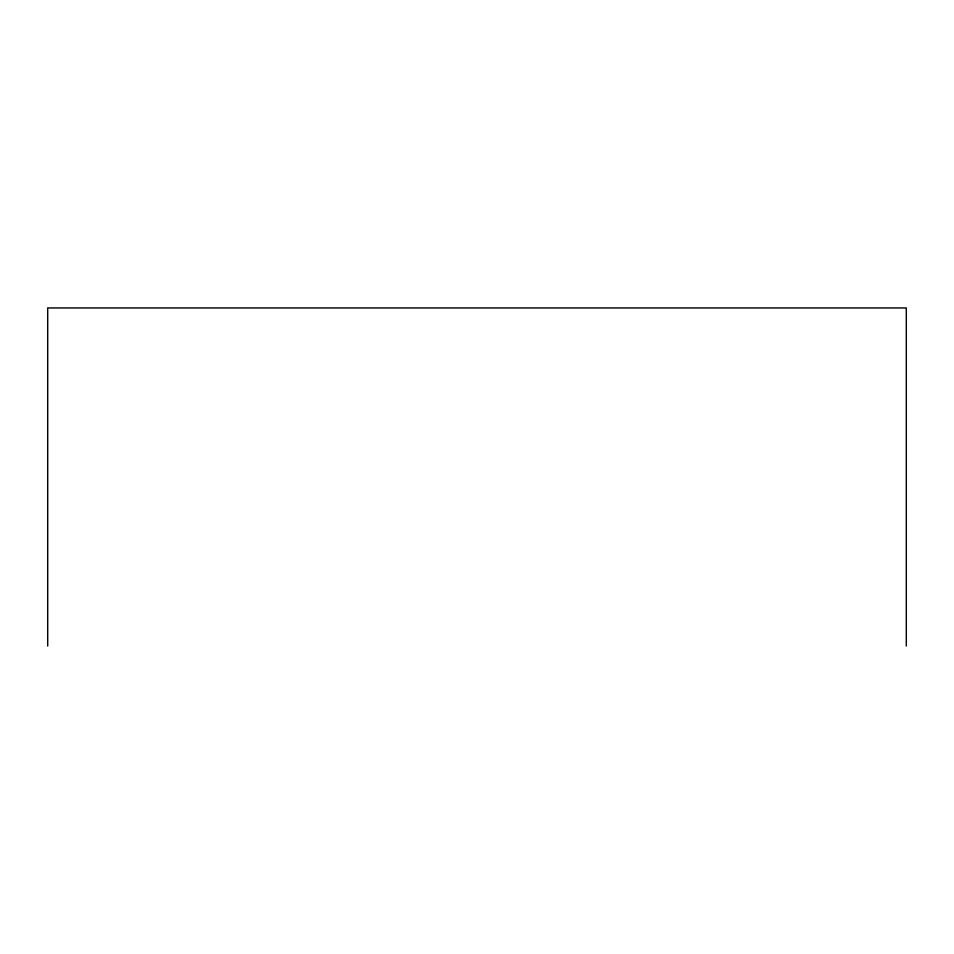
<?xml version="1.0" encoding="UTF-8"?>
<svg xmlns="http://www.w3.org/2000/svg" width="954" height="954" viewBox="0 0 954 954"><rect width="100%" height="100%" fill="white"/><g stroke="black" fill="none" stroke-linecap="round" stroke-linejoin="round"><path stroke-width="1.43" d="M906.3 646.049L906.3 307.951L47.7 307.951L47.7 646.049"/></g></svg>
